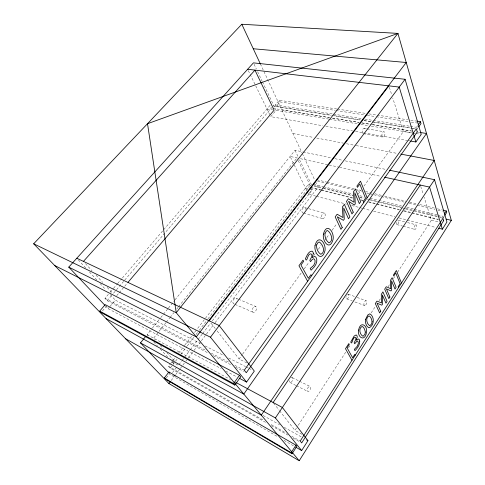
<?xml version="1.0" encoding="UTF-8"?>
<svg xmlns="http://www.w3.org/2000/svg" width="485" height="485" viewBox="0 0 485 485"><rect width="100%" height="100%" fill="white"/><g stroke="black" fill="none" stroke-linecap="round" stroke-linejoin="round"><path stroke-width="0.36" stroke-dasharray="2.42 1.82" d="M438.161 216.425L443.302 217.704L442.86 216.225L443.617 215.049M443.302 217.704L444.43 215.94M301.961 434.299L294.947 430.383L297.832 425.939M298.245 425.303L346.06 351.619M348.533 347.806L350.594 344.629M371.201 312.873L375.323 306.52M379.034 300.803L380.683 298.263M388.103 286.829L389.752 284.289M393.462 278.572L395.111 276.032M397.585 272.218L431.383 220.129L424.132 197.219M418.215 127.519L417.027 129.192L416.463 127.282L417.658 125.609M246.841 362.919L239.093 359.003L242.191 354.717M242.633 354.099L301.518 272.564M304.18 268.884L309.048 262.142M313.916 255.401L315.25 253.558M318.348 249.272L321.003 245.592M324.986 240.075L326.314 238.232M326.757 237.62L328.975 234.558M332.073 230.266L336.942 223.518M358.197 194.091L361.295 189.805M363.95 186.125L403.362 131.562L392.741 97.994M171.187 380.507L173.933 376.887M175.764 374.481L179.88 369.055M180.341 368.454L185.367 361.828M185.828 361.228L186.743 360.022M188.574 357.609L193.606 350.982M194.061 350.382L200.923 341.343M201.378 340.743L205.955 334.717M206.41 334.116L214.643 323.271M215.104 322.664L318.027 187.113L315.141 180.953M178.868 364.726L181.62 361.119M182.075 360.519L183.912 358.118M184.367 357.518L189.865 350.303M190.326 349.703L197.662 340.082M198.116 339.482L202.239 334.068M202.7 333.468L210.49 323.252M212.321 320.846L312.225 189.799L310.927 187.089M166.319 377.906L169.507 373.729M172.502 372.613L176.807 366.969M315.838 196.152L308.527 194.242L313.104 188.235L320.421 190.084M265.544 422.35L170.241 368.121L172.539 365.12M172.999 364.52L178.062 357.918M180.826 354.317L186.81 346.508M187.271 345.908L194.176 336.905M196.013 334.504L198.777 330.903M199.238 330.303L207.519 319.494M207.98 318.894L309.236 186.822L308.187 184.639L196.874 329.418M170.241 368.121L168.525 366.29L170.368 363.889M170.829 363.289L172.672 360.895M173.133 360.294L176.152 356.366M178.668 353.098L184.658 345.308M184.9 344.987L192.03 335.711M194.57 332.413L196.643 329.721M165.858 322.755L153.593 338.166L155.115 339.833M166.331 322.161L169.629 318.008M170.102 317.414L173.879 312.673M176.704 309.115L178.122 307.338M178.595 306.744L296.978 157.928M148.119 335.784L147.094 334.668L151.829 328.763M152.302 328.175L160.353 318.142M160.826 317.554L167.925 308.696M168.404 308.108L174.558 300.433M175.03 299.845L295.032 150.265L302.41 151.823M105.518 305.944L108.106 308.678L109.549 306.969M110.034 306.399L115.333 300.142L200.347 343.538M328.909 119.116L276.038 110.368L270.727 116.642L322.834 125.742M102.462 310.927L106.579 306.083M336.778 108.992L279.257 100.249L275.304 104.893L276.092 106.561L280.033 101.923L335.226 110.416M116.746 295.608L118.71 293.298M119.201 292.722L127.531 282.9M108.404 294.304L104.966 298.323L107.179 300.688L111.605 295.498M113.569 293.195L116.03 290.309M116.521 289.733L271.382 108.094L270.078 105.378L121.941 278.487M110.137 292.279L113.32 288.563M113.581 288.254L117.515 283.658M117.74 283.392L121.674 278.802M337.524 109.107L365.908 113.417M368.897 113.872L376.366 115.006M377.112 115.121L407.746 119.777M410.728 120.225L415.96 121.026M335.972 110.531L364.314 114.897M367.297 115.351L375.499 116.618M376.245 116.733L408.315 121.668M411.298 122.129L417.27 123.044M275.304 104.893L332.813 114.017M333.559 114.133L361.937 118.637M364.926 119.11L409.74 126.215M410.486 126.336L416.463 127.282M273.067 105.857L331.267 115.187M334.256 115.666L360.367 119.85M364.102 120.45L373.056 121.887M373.802 122.008L411.856 128.107M412.602 128.222L416.336 128.822M276.092 106.561L331.273 115.424M332.019 115.539L360.355 120.092M364.083 120.692L371.54 121.887M372.286 122.008L410.316 128.113M411.062 128.234L415.536 128.949M272.873 108.337L329.436 117.582M332.413 118.067L359.209 122.45M362.186 122.935L369.631 124.154M372.607 124.639L411.31 130.968M281.864 109.846L329.588 117.655M332.571 118.14L358.664 122.408M361.646 122.899L371.34 124.481M372.086 124.603L411.607 131.065M418.319 132.162L419.81 132.405M329.654 119.237L357.948 123.917M360.925 124.409L368.376 125.645M371.352 126.136L412.311 132.908M413.05 133.035L415.287 133.405M416.033 133.527L420.501 134.266M266.992 108.986L272.697 109.931M403.362 131.562L412.517 133.078M364.132 128.349L366.327 128.725M367.06 128.846L383.902 131.702M325.811 126.258L352.613 130.938M355.59 131.459L363.035 132.757M363.78 132.89L406.951 140.426M407.697 140.553L409.934 140.941M363.247 133.678L382.962 137.14M292.946 133.527L313.765 137.498M316.741 138.061L343.507 143.166M346.484 143.736L355.402 145.439M356.148 145.579L397.039 153.375M303.149 151.981L331.934 158.055M334.886 158.674L342.271 160.232M345.223 160.856L385.811 169.423M297.481 158.037L290.097 156.419L307.538 192.218M300.433 158.686L328.478 164.858M329.212 165.021L338.809 167.131M339.548 167.295L380.877 176.382M316.929 179.771L326.484 182.075M327.217 182.251L354.402 188.804M355.141 188.98L361.016 190.399M365.423 191.46L369.097 192.345M369.837 192.521L372.037 193.054M374.978 193.764L381.592 195.358M384.532 196.067L405.842 201.202M409.516 202.087L416.864 203.858M419.798 204.567L434.499 208.107M437.434 208.817L442.581 210.053M317.554 181.117L325.623 183.075M326.356 183.251L353.504 189.835M357.172 190.72L361.574 191.787M366.708 193.036L368.909 193.57M369.643 193.745L380.652 196.413M381.386 196.595L404.126 202.106M409.267 203.354L434.942 209.575M437.876 210.29L442.278 211.357M313.522 184.227L323.077 186.592M323.81 186.773L352.474 193.861M359.821 195.679L363.495 196.589M370.11 198.226L378.191 200.226M378.924 200.408L401.707 206.046M406.854 207.319L413.469 208.95M414.202 209.132L436.985 214.77M437.719 214.952L442.86 216.225M314.159 185.567L322.228 187.574M322.962 187.762L353.044 195.243M359.652 196.886L364.053 197.983M369.188 199.262L401.477 207.295M405.878 208.392L413.214 210.217M413.947 210.399L437.428 216.243M308.187 184.639L311.115 185.373M314.044 186.101L323.149 188.392M323.568 188.477L353.183 195.885M359.773 197.528L363.853 198.529M367.515 199.444L369.709 199.99M370.443 200.178L378.815 202.281M379.234 202.366L402.253 208.126M402.986 208.314L405.187 208.859M405.599 208.95L413.972 211.054M414.39 211.139L439.295 217.353M440.022 217.535L442.957 218.268M310.703 187.192L320.985 189.78M321.725 189.962L352.577 197.734M360.658 199.771L362.865 200.323M368.739 201.802L376.087 203.658M376.821 203.839L399.591 209.575M403.999 210.684L411.347 212.533M412.08 212.721L438.531 219.384M321.149 190.265L352.595 198.201M361.373 200.414L362.835 200.784M368.685 202.263L375.996 204.106M376.73 204.294L398.664 209.829M403.787 211.12L438.155 219.796M305.532 188.095L308.878 188.95M309.545 189.12L312.225 189.799M431.383 220.129L438.931 222.051M316.572 196.346L346.557 204.173M351.68 205.513L358.991 207.422M359.724 207.61L361.919 208.186M362.647 208.374L370.692 210.478M373.62 211.242L394.826 216.777M399.216 217.923L406.533 219.832M407.261 220.026L435.051 227.283M404.648 221.815L398.197 220.111A2.34 1.146 -74.2 0 1 398.597 222.603A2.34 1.146 -74.2 0 1 396.972 224.603A2.34 1.146 -74.2 0 1 396.281 222.463M407.515 222.566L416.118 224.84A2.383 1.115 -74.1 0 1 415.918 228.641A2.383 1.115 -74.1 0 1 414.141 227.835A2.383 1.115 -74.1 0 1 416.118 224.84M396.779 224.555L402.508 226.095M403.223 226.289L414.675 229.375M304.598 207.544L324.289 213.03A2.916 1.679 -74 0 1 324.313 217.723A2.916 1.679 -74 0 1 321.597 216.662A2.916 1.679 -74 0 1 324.289 213.03M303.598 213.176L322.525 218.583M348.175 294.177L354.389 296.45M357.154 297.457L366.126 300.736M346.672 298.887L352.189 300.936M354.947 301.961L364.599 305.544M236.437 298.33L237.82 298.918M238.517 299.215L255.819 306.575A3.152 1.928 -67 0 1 255.086 311.709A3.152 1.928 -67 0 1 252.273 309.842A3.152 1.928 -67 0 1 255.819 306.575M235.019 304.38L252.976 312.182M292.237 377.639L298.845 380.913M299.506 381.24L310.085 386.466A2.734 1.4 -65.7 0 1 309.381 390.758A2.734 1.4 -65.7 0 1 307.254 389.57A2.734 1.4 -65.7 0 1 310.085 386.466M289.909 382.453L295.856 385.436M296.511 385.763L307.739 391.401M205.07 345.95L223.961 355.59M228.684 358.003L245.549 366.611M246.228 366.957L248.253 367.988M248.926 368.333L252.297 370.055M104.966 298.323L205.24 350.073M211.296 353.201L229.466 362.574M234.849 365.357L244.27 370.219M107.179 300.688L208.641 353.256M213.345 355.693L231.484 365.09M235.516 367.175L243.585 371.352M108.106 308.678L221.148 368.612M225.834 371.092L237.201 377.118M147.094 334.668L230.399 379.506M172.011 361.755L178.413 365.332M263.143 415.487L279.621 424.745M284.234 427.333L301.367 436.967M168.525 366.29L264.004 420.501M271.248 424.611L286.392 433.208M291.661 436.203L300.221 441.059M271.454 425.721L287.89 435.069M293.146 438.058L300.379 442.174M276.796 436.191L170.787 374.869L169.247 373.244M283.992 440.356L293.807 446.03M78.309 259.893L85.918 268.163M89.434 271.988L97.079 280.294M100.055 283.531L105.7 289.666M110.265 294.631L115.333 300.142M153.703 341.852L157.34 345.805M160.317 349.042L167.943 357.336M172.193 361.955L174.758 364.744M85.463 263.597L92.029 270.782M96.072 275.207L102.638 282.391M107.179 287.369L112.738 293.449M160.177 345.375L163.221 348.703M166.761 352.583L174.357 360.895M211.09 323.228L215.291 328.594M217.159 330.976L239.093 359.003M273.595 403.102L279.166 410.219M279.627 410.813L294.947 430.383M248.302 70.61L270.066 115.291M307.866 192.891L308.527 194.242M298.275 160.638L310.6 186.41M254.073 64.226L256.335 68.973M257.626 71.689L262.149 81.189M262.47 81.868L276.038 110.368M295.032 150.265L298.257 157.049M299.548 159.759L311.491 184.846M260.378 63.941L302.01 152.896M302.331 153.581L314.85 180.329M279.257 100.249L280.033 101.923M389.352 87.282L391.838 95.139M420.737 186.482L423.229 194.358M362.568 133.266A2.704 1.473 -78.7 0 1 363.138 128.828A2.704 1.473 -78.7 0 1 365.223 130.453M303.313 213.03A2.849 1.704 -74.1 0 1 301.931 210.617A2.849 1.704 -74.1 0 1 303.84 207.538A2.849 1.704 -74.1 0 1 305.55 209.429M234.109 303.962A3.074 1.952 -66.7 0 1 233.576 299.639A3.074 1.952 -66.7 0 1 237.074 299.233M397.573 220.172A2.34 1.146 -74.2 0 1 397.9 220.063M347.442 294.353A2.474 1.285 -70.4 0 1 348.879 295.795A2.474 1.285 -70.4 0 1 347.145 298.839A2.474 1.285 -70.4 0 1 346.005 296.875M346.157 296.256A2.474 1.285 -70.4 0 1 346.393 295.65M291.006 377.851A2.674 1.431 -65.4 0 1 292.776 379.027A2.674 1.431 -65.4 0 1 290.836 382.41A2.674 1.431 -65.4 0 1 289.399 380.652M384.114 136.437A2.764 1.449 -78.3 0 0 384.259 131.823A2.764 1.449 -78.3 0 0 381.907 135A2.764 1.449 -78.3 0 0 384.114 136.437M365.69 305.035A2.528 1.255 -70.5 0 0 366.424 300.888A2.528 1.255 -70.5 0 0 363.968 303.501A2.528 1.255 -70.5 0 0 365.69 305.035"/><path stroke-width="0.73" d="M299.196 460.75L451.329 220.372L397.93 33.404L241.803 24.25L33.671 243.791L168.901 383.52L299.196 460.75L176.231 312.722L33.671 243.791M295.771 447.17L301.658 450.577L307.957 440.671L282.379 407.485L235.728 382.374M438.713 228.235L442.368 229.193L446.934 222.009L434.524 179.699L389.503 170.199M292.073 453.748L291.145 452.632L295.935 445.163L168.907 372.013L164.33 377.991L165.403 379.1L292.073 453.748L296.85 446.297L295.935 445.163M444.369 213.879L446.255 210.939L443.314 210.229M444.806 215.358L446.685 212.424L446.255 210.939M301.658 450.577L275.401 417.931L434.524 179.699M273.128 402.508L420.283 185.052M239.208 378.185L246.568 382.083L254.322 371.092L219.238 325.574L76.788 258.238M410.674 141.074L415.887 141.984L421.241 134.387L405.09 79.279L253.425 62.868L68.761 267.126L105.002 305.398M234.831 385.102L240.73 376.815L239.487 375.275L105.215 304.635L99.704 311.103L101.092 312.54L234.831 385.102L233.564 383.58L99.704 311.103M418.616 126.961L420.998 123.62L420.44 121.705L416.706 121.135M233.564 383.58L239.487 375.275M418.452 124.493L420.44 121.705M246.568 382.083L210.466 337.202L405.09 79.279M168.901 383.52L170.277 381.707M209.223 320.84L388.897 85.857M168.731 372.698L140.498 342.889L145.682 336.426M128.022 282.318L274.122 110.168L254.964 70.125L83.444 261.385M253.273 48.755L406.236 62.492L196.304 336.887L54.708 265.525M247.641 69.264L399.21 87.07L415.887 141.984M420.556 132.532L426.521 133.502L243.803 394.069L106.076 318.596M400.762 154.084L434.22 160.468L261.306 415.142L125.573 338.748M384.569 177.195L429.583 187.095L442.368 229.193M446.2 219.093L451.329 220.372M68.761 267.126L210.466 337.202M140.498 342.889L275.401 417.931M306.641 439.925L307.957 440.671M173.885 375.396L175.194 376.154M164.33 377.991L291.145 452.632M168.907 372.013L169.611 372.759M307.66 281.288L298.942 265.756L303.01 260.172L303.652 261.348L300.967 265.04L308.363 278.317L310.97 274.668L311.582 275.783M351.983 360.27L345.484 348.691L348.818 343.574L349.297 344.447L347.096 347.836L352.607 357.73L354.753 354.383L355.214 355.22M241.803 24.25L260.378 63.941M363.701 202.663L363.216 201.475L365.526 198.238L359.803 184.094L357.427 187.362L356.918 186.119L360.5 181.202L367.169 197.795M398.537 287.599L398.167 286.702L400.101 283.683L395.76 272.958L393.778 276.001L393.396 275.068L396.384 270.472L401.447 283.064M359.737 341.119C359.821 344.841 357.542 348.169 354.971 350.667L354.286 349.418L357.16 346.375L358.294 343.713L358.263 342.034L357.166 340.949L354.723 343.762L354.183 342.756L355.76 339.603A2.37 1.164 -68.8 0 0 355.838 338.057L355.487 337.39L354.674 337.421C352.553 337.693 351.995 345.714 350.746 342.046L354.092 336.099L356.16 334.923C359.767 336.936 352.777 342.537 358.664 338.954L359.367 339.67L359.737 341.119M365.326 332.067L364.902 334.323L363.047 336.317C359.785 334.741 358.245 328.351 362.071 326.423C364.186 327.175 364.872 330.049 365.326 332.067M372.086 321.573L371.655 323.822L369.837 325.768C366.684 324.101 365.15 317.784 368.927 315.856C371.019 316.681 371.643 319.548 372.086 321.573M313.334 253.243L312.346 257.699L314.328 256.498L315.85 256.989L316.808 259.487L316.711 261.7L315.971 264.155L314.559 266.617L311.103 270.163L310.188 268.49L313.728 265.368L315.068 262.355L314.977 260.293L314.341 259.111L313.54 258.735L312.176 259.548L310.533 261.657L309.812 260.312L311.709 256.783A2.728 1.57 -71.5 0 0 311.752 254.904L311.273 254.007L310.242 253.873C307.448 254.019 307.035 263.579 305.417 258.705C306.859 255.971 308.339 251.163 312.043 251.127L312.989 252.085L313.334 253.243M315.014 245.701C313.753 253.315 321.961 262.791 324.986 250.599C326.266 242.955 318.081 233.467 315.014 245.701M323.404 234.152C322.119 241.53 330.006 251.472 333.104 239.263C334.414 231.854 326.55 221.894 323.404 234.152M358.633 330.067C357.105 337.287 364.787 342.228 366.436 332.686C367.988 325.441 360.313 320.482 358.633 330.067M365.557 319.415C365.09 322.386 366.011 326.514 368.982 327.805C374.317 325.793 374.826 316.505 369.825 313.813L367.775 314.983L365.557 319.415M316.626 244.895C316.178 248.302 317.905 252.539 320.821 254.316C325.95 252.158 322.883 244.119 319.233 241.985L318.099 242.445L316.626 244.895M324.98 233.382C324.538 236.789 326.175 241.009 329.03 242.882C334.08 240.724 331.055 232.77 327.545 230.539L326.435 230.969L324.98 233.382M443.672 220.675L301.688 442.92L300.221 441.059L442.957 218.268L443.672 220.675M380.731 311.243L379.646 312.934L375.317 303.58L376.936 301.094L381.537 302.949L381.289 294.395L382.92 291.891L387.085 301.355L385.939 303.137L382.338 295.019L382.532 304.089L381.828 305.18L377.033 303.192L380.731 311.243M389.891 296.99L388.831 298.645L384.696 289.157L386.284 286.72L390.728 288.727L390.546 280.166L392.141 277.717L396.112 287.308L394.99 289.06L391.553 280.821L391.68 289.897L390.995 290.964L386.363 288.817L389.891 296.99M417.264 131.944L246.271 372.747L244.27 370.219L416.336 128.822L417.264 131.944M342.24 227.513L340.937 229.338L335.183 216.91L337.136 214.225L342.98 217.553L342.386 207.004L344.35 204.312L349.873 216.856L348.497 218.771L343.719 208.01L344.259 219.165L343.416 220.342L337.324 216.819L342.24 227.513M353.238 212.151L351.958 213.933L346.49 201.366L348.4 198.747L354.02 202.239L353.523 191.702L355.432 189.077L360.682 201.748L359.337 203.627L354.802 192.745L355.244 203.888L354.42 205.034L348.563 201.336L353.238 212.151M397.93 33.404L176.231 312.722L147.513 123.705L397.93 33.404"/></g></svg>
